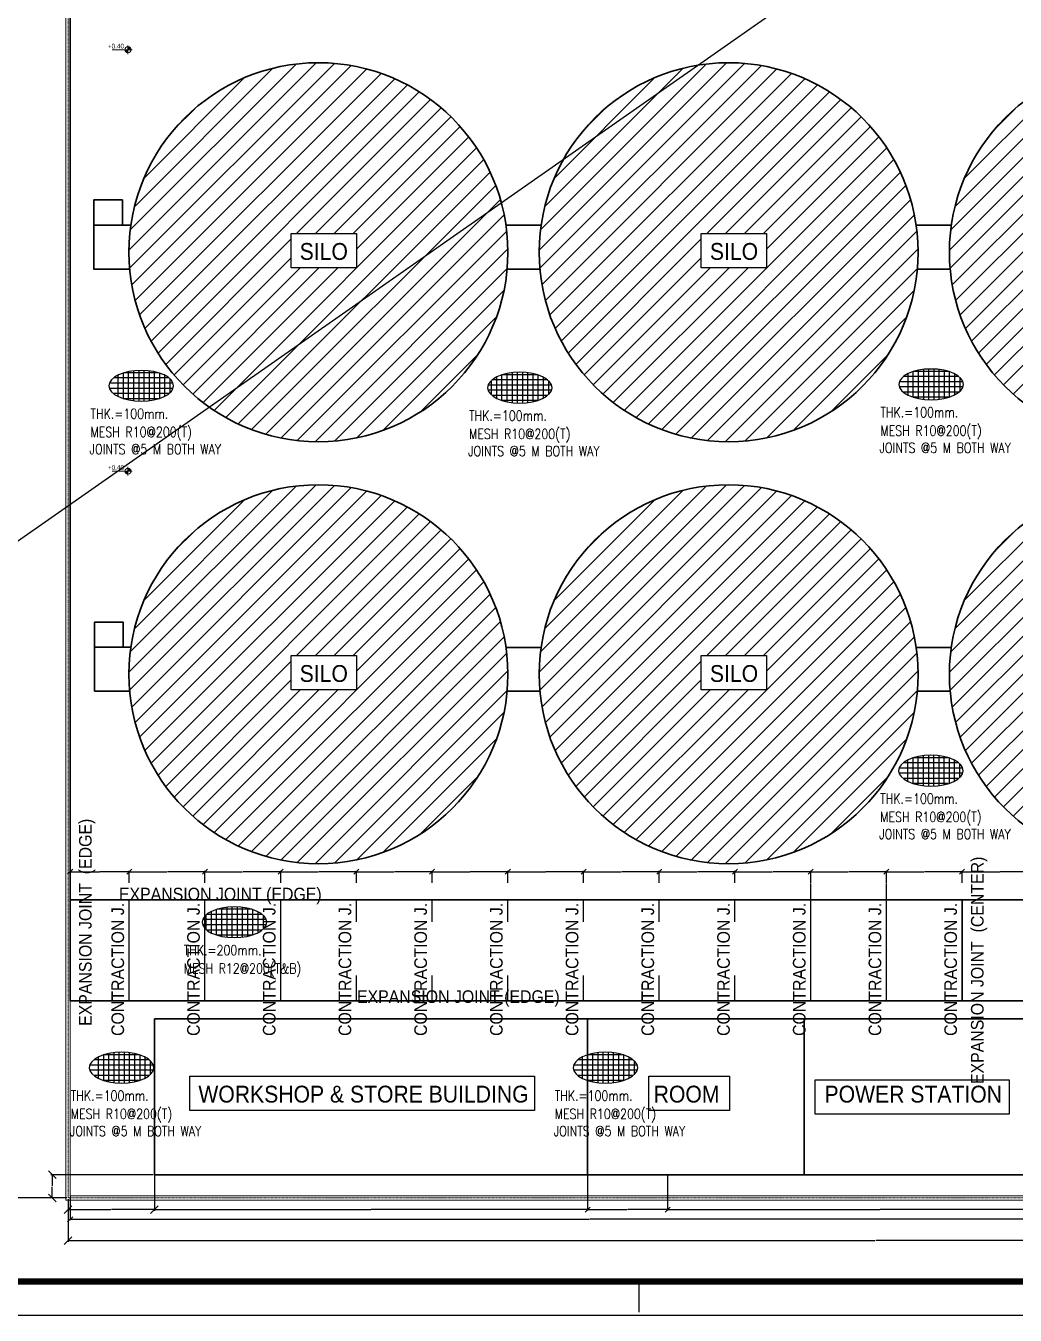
# Model space of a CAD drawing. Header units: millimetres. Extents: x -388065 to 2372687422, y -192755 to 667797.
# Drawn here: x -319736 to -260932, y 443219 to 519839 of the extents above; entities that cross this region are included whole.
import ezdxf
from ezdxf.enums import TextEntityAlignment as Align
from ezdxf.xclip import XClip

# ---------------------------------------------------------------- set-up
doc = ezdxf.new("R2010")
doc.units = ezdxf.units.MM
doc.header["$XCLIPFRAME"] = 2
doc.linetypes.add('CENTER2', pattern=[28.575, 19.05, -3.175, 3.175, -3.175])
for name, color, linetype, lineweight in [('0_Pen_No__1', 7, 'Continuous', 13), ('Drawing & Figure_Pen_No__1', 7, 'Continuous', 13), ('KOT-20', 2, 'Continuous', 20), ('KOT-30', 3, 'Continuous', 0), ('STR-CONC', 3, 'Continuous', 30)]:
    doc.layers.add(name, color=color, linetype=linetype, lineweight=lineweight)
for name, color, linetype in [('150', 7, 'Continuous'), ('45-TEXTS', 3, 'Continuous'), ('A0-G-TITLE-PLOTSTAMP', 1, 'Continuous'), ('HSYM-25', 7, 'Continuous'), ('S-DIM', 5, 'Continuous'), ('S-FRAME', 2, 'Continuous'), ('S-HATCH', 30, 'Continuous'), ('S-STL-B', 6, 'Continuous'), ('S-STL-LINK', 4, 'Continuous'), ('S-TEXT-1', 3, 'Continuous'), ('STR-COL', 7, 'Continuous')]:
    doc.layers.add(name, color=color, linetype=linetype)
doc.styles.add('ARİEL TUR', font='arial.ttf', dxfattribs={"width": 0.85})
doc.styles.add('Calibri', font='calibri.ttf', dxfattribs={"height": 0.7})
doc.styles.add('GENERATED_STYLE_2', font='arial.ttf')
doc.styles.add('Romans', font='romans.shx')
doc.styles.add('TITLE', font='arial.ttf')
doc.styles.add('WTURKCE', font='WTURKCE.SHX', dxfattribs={"width": 0.9})
doc.dimstyles.new('Detay Olcu', dxfattribs={"dimtxt": 75, "dimasz": 40, "dimexe": 50, "dimexo": 45, "dimgap": 15, "dimtad": 0, "dimdec": 0, "dimzin": 0, "dimdsep": 46, "dimtxsty": 'Calibri', "dimblk": 'OBLIQUE', "dimcen": 25, "dimclrd": 256, "dimclrt": 7, "dimadec": 1, "dimazin": 0, "dimtfac": 1, "dimtdec": 0, "dimtmove": 0, "dimatfit": 3, "dimldrblk": 'OBLIQUE', "dimfxl": 1, "dimtolj": 1, "dimtzin": 0, "dimlwd": -1, "dimarcsym": 0})

# ---------------------------------------------------------------- blocks, each defined once
blk = doc.blocks.new('Drawing_1_2')
blk.add_lwpolyline([(4, 4), (416, 4), (416, 293), (4, 293)], close=True)
at = {"const_width": 0.5}
blk.add_lwpolyline([(6.439, 6.616), (343.638, 6.616), (343.638, 290.384), (6.439, 290.384)], close=True, dxfattribs=at)
at = {"layer": 'A0-G-TITLE-PLOTSTAMP', "linetype": 'Continuous'}
blk.add_line((136.681, 6.616), (136.681, 4.234), dxfattribs=at)
at = {"layer": 'Drawing & Figure_Pen_No__1', "linetype": 'Continuous'}
blk.add_line((6.439, 6.616), (343.638, 6.616), dxfattribs=at)
at = {"layer": '0_Pen_No__1', "linetype": 'Continuous', "style": 'GENERATED_STYLE_2'}
for tag, p in [('DRAWING_TITLE_1', (345.863, 77.628)), ('DRAWING_TITLE_2', (345.913, 72.733)), ('IDN-01', (379.144, 40.493))]:
    blk.add_attdef(tag, p, '', height=2.5, dxfattribs=at)
blk = doc.blocks.new('_OBLIQUE')
at = {"color": 0, "linetype": 'ByBlock'}
blk.add_line((-0.5, -0.5), (0.5, 0.5), dxfattribs=at)
blk = doc.blocks.new('*D2303')
at = {"layer": '150', "color": 0, "lineweight": -2, "transparency": 16777216}
for p, q in [((-317290, 657189), (-326478, 657189)), ((-317290, 450189), (-326478, 450189))]:
    blk.add_line(p, q, dxfattribs=at)
at = {"layer": '150', "transparency": 16777216}
for p, q in [((-326403, 657189), (-326403, 553713)), ((-326403, 450189), (-326403, 553665))]:
    blk.add_line(p, q, dxfattribs=at)
at = {"layer": 'Defpoints', "color": 0, "transparency": 16777216}
for p in [(-317222, 657189), (-326403, 450189), (-317222, 450189)]:
    blk.add_point(p, dxfattribs=at)
at = {"layer": '150', "transparency": 16777216, "xscale": 450, "yscale": 450, "zscale": 450}
for p, rotation in [((-326403, 657189), 90), ((-326403, 450189), 270)]:
    blk.add_blockref('_OBLIQUE', p, dxfattribs=dict(at, rotation=rotation))
at = {"layer": '150', "color": 7, "transparency": 16777216, "insert": (-326403, 553689), "char_height": 0.7, "attachment_point": 5, "rotation": 90, "style": 'Calibri'}
blk.add_mtext('\\A1;207000', dxfattribs=at)
blk = doc.blocks.new('*D2304')
at = {"layer": '150', "color": 0, "lineweight": -2, "transparency": 16777216}
for p, q in [((-317222, 450121), (-317222, 447578)), ((-221222, 450121), (-221222, 447578))]:
    blk.add_line(p, q, dxfattribs=at)
at = {"layer": '150', "transparency": 16777216}
for p, q in [((-317222, 447653), (-269246, 447653)), ((-221222, 447653), (-269198, 447653))]:
    blk.add_line(p, q, dxfattribs=at)
at = {"layer": 'Defpoints', "color": 0, "transparency": 16777216}
for p in [(-317222, 450189), (-221222, 450189), (-317222, 447653)]:
    blk.add_point(p, dxfattribs=at)
at = {"layer": '150', "transparency": 16777216, "xscale": 450, "yscale": 450, "zscale": 450, "rotation": 180}
blk.add_blockref('_OBLIQUE', (-317222, 447653), dxfattribs=at)
at = {"layer": '150', "transparency": 16777216, "xscale": 450, "yscale": 450, "zscale": 450}
blk.add_blockref('_OBLIQUE', (-221222, 447653), dxfattribs=at)
at = {"layer": '150', "color": 7, "transparency": 16777216, "insert": (-269222, 447653), "char_height": 0.7, "attachment_point": 5, "style": 'Calibri'}
blk.add_mtext('\\A1;96000', dxfattribs=at)
blk = doc.blocks.new('ZWH MESH')
at = {"layer": 'S-FRAME', "extrusion": (0, 0, -1)}
blk.add_ellipse((-122.079, -14.631), major_axis=(-1.921, 0), ratio=0.475117, dxfattribs=at)
at = {"layer": 'S-STL-LINK'}
for p, q in [((-122.542, -13.746), (-122.542, -15.517)), ((-122.234, -13.722), (-122.234, -15.541)), ((-121.925, -13.722), (-121.925, -15.541)), ((-121.616, -13.746), (-121.616, -15.517)), ((-120.186, -14.477), (-123.972, -14.477)), ((-123.777, -14.205), (-123.777, -15.058)), ((-120.423, -14.169), (-123.735, -14.169)), ((-123.468, -14.001), (-123.468, -15.262)), ((-123.16, -13.877), (-123.16, -15.386)), ((-121.05, -13.861), (-123.108, -13.861)), ((-122.851, -13.796), (-122.851, -15.467)), ((-121.308, -13.796), (-121.308, -15.467)), ((-120.999, -13.877), (-120.999, -15.386)), ((-120.69, -14.001), (-120.69, -15.262)), ((-120.382, -14.205), (-120.382, -15.058)), ((-120.186, -14.785), (-123.972, -14.785)), ((-120.423, -15.094), (-123.735, -15.094)), ((-121.05, -15.402), (-123.108, -15.402))]:
    blk.add_line(p, q, dxfattribs=at)
at = {"layer": 'S-TEXT-1', "ltscale": 600, "style": 'Romans', "width": 0.8}
for s, p in [('THK.=200mm.', (-125.098, -16.293)), ('MESH R12@200(T&B)', (-125.098, -17.381))]:
    blk.add_text(s, height=0.6, dxfattribs=at).set_placement(p, align=Align.MIDDLE_LEFT)
blk = doc.blocks.new('SLAB 100')
at = {"layer": 'S-FRAME', "extrusion": (0, 0, -1)}
blk.add_ellipse((-1230834, 438756), major_axis=(-1921, 0), ratio=0.475117, dxfattribs=at)
at = {"layer": 'S-STL-LINK'}
for p, q in [((-1229178, 439219), (-1232490, 439219)), ((-1232223, 439387), (-1232223, 438126)), ((-1231914, 439511), (-1231914, 438002)), ((-1229805, 439527), (-1231863, 439527)), ((-1231606, 439592), (-1231606, 437921)), ((-1231297, 439642), (-1231297, 437871)), ((-1230988, 439666), (-1230988, 437847)), ((-1230680, 439666), (-1230680, 437847)), ((-1230371, 439642), (-1230371, 437871)), ((-1230063, 439592), (-1230063, 437921)), ((-1229754, 439511), (-1229754, 438002)), ((-1229445, 439387), (-1229445, 438126)), ((-1229137, 439183), (-1229137, 438330)), ((-1228941, 438911), (-1232727, 438911)), ((-1228941, 438602), (-1232727, 438602)), ((-1229178, 438294), (-1232490, 438294)), ((-1229805, 437986), (-1231863, 437986))]:
    blk.add_line(p, q, dxfattribs=at)
at = {"layer": 'S-TEXT-1', "ltscale": 600, "style": 'Romans', "width": 0.8}
for s, p in [('THK.=100mm.', (-1233853, 437095)), ('MESH R10@200(T)', (-1233853, 436007)), ('JOINTS @5 M BOTH WAY', (-1233910, 434988))]:
    blk.add_text(s, height=600, dxfattribs=at).set_placement(p, align=Align.MIDDLE_LEFT)
blk = doc.blocks.new('*D2408')
at = {"layer": '150', "color": 0, "lineweight": -2, "transparency": 16777216}
for p, q in [((-317097, 468920), (-317097, 469624)), ((-313587, 468920), (-313587, 469624))]:
    blk.add_line(p, q, dxfattribs=at)
at = {"layer": '150', "transparency": 16777216}
for p, q in [((-317097, 469574), (-315358, 469574)), ((-313587, 469574), (-315326, 469574))]:
    blk.add_line(p, q, dxfattribs=at)
at = {"layer": 'Defpoints', "color": 0, "transparency": 16777216}
for p in [(-313587, 469574), (-317097, 468875), (-313587, 468875)]:
    blk.add_point(p, dxfattribs=at)
at = {"layer": '150', "transparency": 16777216, "xscale": 300, "yscale": 300, "zscale": 300, "rotation": 180}
blk.add_blockref('_OBLIQUE', (-317097, 469574), dxfattribs=at)
at = {"layer": '150', "transparency": 16777216, "xscale": 300, "yscale": 300, "zscale": 300}
blk.add_blockref('_OBLIQUE', (-313587, 469574), dxfattribs=at)
at = {"layer": '150', "color": 7, "transparency": 16777216, "insert": (-315342, 469574), "char_height": 0.7, "attachment_point": 5, "style": 'Calibri'}
blk.add_mtext('\\A1;3510', dxfattribs=at)
blk = doc.blocks.new('*D2409')
at = {"layer": '150', "color": 0, "lineweight": -2, "transparency": 16777216}
for p, q in [((-313587, 468920), (-313587, 469624)), ((-309087, 468920), (-309087, 469624))]:
    blk.add_line(p, q, dxfattribs=at)
at = {"layer": '150', "transparency": 16777216}
for p, q in [((-313587, 469574), (-311353, 469574)), ((-309087, 469574), (-311321, 469574))]:
    blk.add_line(p, q, dxfattribs=at)
at = {"layer": 'Defpoints', "color": 0, "transparency": 16777216}
for p in [(-309087, 469574), (-313587, 468875), (-309087, 468875)]:
    blk.add_point(p, dxfattribs=at)
at = {"layer": '150', "transparency": 16777216, "xscale": 300, "yscale": 300, "zscale": 300, "rotation": 180}
blk.add_blockref('_OBLIQUE', (-313587, 469574), dxfattribs=at)
at = {"layer": '150', "transparency": 16777216, "xscale": 300, "yscale": 300, "zscale": 300}
blk.add_blockref('_OBLIQUE', (-309087, 469574), dxfattribs=at)
at = {"layer": '150', "color": 7, "transparency": 16777216, "insert": (-311337, 469574), "char_height": 0.7, "attachment_point": 5, "style": 'Calibri'}
blk.add_mtext('\\A1;4500', dxfattribs=at)
blk = doc.blocks.new('*D2410')
at = {"layer": '150', "color": 0, "lineweight": -2, "transparency": 16777216}
for p, q in [((-309087, 468920), (-309087, 469624)), ((-304587, 468920), (-304587, 469624))]:
    blk.add_line(p, q, dxfattribs=at)
at = {"layer": '150', "transparency": 16777216}
for p, q in [((-309087, 469574), (-306853, 469574)), ((-304587, 469574), (-306821, 469574))]:
    blk.add_line(p, q, dxfattribs=at)
at = {"layer": 'Defpoints', "color": 0, "transparency": 16777216}
for p in [(-304587, 469574), (-309087, 468875), (-304587, 468875)]:
    blk.add_point(p, dxfattribs=at)
at = {"layer": '150', "transparency": 16777216, "xscale": 300, "yscale": 300, "zscale": 300, "rotation": 180}
blk.add_blockref('_OBLIQUE', (-309087, 469574), dxfattribs=at)
at = {"layer": '150', "transparency": 16777216, "xscale": 300, "yscale": 300, "zscale": 300}
blk.add_blockref('_OBLIQUE', (-304587, 469574), dxfattribs=at)
at = {"layer": '150', "color": 7, "transparency": 16777216, "insert": (-306837, 469574), "char_height": 0.7, "attachment_point": 5, "style": 'Calibri'}
blk.add_mtext('\\A1;4500', dxfattribs=at)
blk = doc.blocks.new('*D2411')
at = {"layer": '150', "color": 0, "lineweight": -2, "transparency": 16777216}
for p, q in [((-304587, 468920), (-304587, 469624)), ((-300087, 468920), (-300087, 469624))]:
    blk.add_line(p, q, dxfattribs=at)
at = {"layer": '150', "transparency": 16777216}
for p, q in [((-304587, 469574), (-302353, 469574)), ((-300087, 469574), (-302321, 469574))]:
    blk.add_line(p, q, dxfattribs=at)
at = {"layer": 'Defpoints', "color": 0, "transparency": 16777216}
for p in [(-300087, 469574), (-304587, 468875), (-300087, 468875)]:
    blk.add_point(p, dxfattribs=at)
at = {"layer": '150', "transparency": 16777216, "xscale": 300, "yscale": 300, "zscale": 300, "rotation": 180}
blk.add_blockref('_OBLIQUE', (-304587, 469574), dxfattribs=at)
at = {"layer": '150', "transparency": 16777216, "xscale": 300, "yscale": 300, "zscale": 300}
blk.add_blockref('_OBLIQUE', (-300087, 469574), dxfattribs=at)
at = {"layer": '150', "color": 7, "transparency": 16777216, "insert": (-302337, 469574), "char_height": 0.7, "attachment_point": 5, "style": 'Calibri'}
blk.add_mtext('\\A1;4500', dxfattribs=at)
blk = doc.blocks.new('*D2412')
at = {"layer": '150', "color": 0, "lineweight": -2, "transparency": 16777216}
for p, q in [((-300087, 468920), (-300087, 469624)), ((-295587, 468920), (-295587, 469624))]:
    blk.add_line(p, q, dxfattribs=at)
at = {"layer": '150', "transparency": 16777216}
for p, q in [((-300087, 469574), (-297853, 469574)), ((-295587, 469574), (-297821, 469574))]:
    blk.add_line(p, q, dxfattribs=at)
at = {"layer": 'Defpoints', "color": 0, "transparency": 16777216}
for p in [(-295587, 469574), (-300087, 468875), (-295587, 468875)]:
    blk.add_point(p, dxfattribs=at)
at = {"layer": '150', "transparency": 16777216, "xscale": 300, "yscale": 300, "zscale": 300, "rotation": 180}
blk.add_blockref('_OBLIQUE', (-300087, 469574), dxfattribs=at)
at = {"layer": '150', "transparency": 16777216, "xscale": 300, "yscale": 300, "zscale": 300}
blk.add_blockref('_OBLIQUE', (-295587, 469574), dxfattribs=at)
at = {"layer": '150', "color": 7, "transparency": 16777216, "insert": (-297837, 469574), "char_height": 0.7, "attachment_point": 5, "style": 'Calibri'}
blk.add_mtext('\\A1;4500', dxfattribs=at)
blk = doc.blocks.new('*D2413')
at = {"layer": '150', "color": 0, "lineweight": -2, "transparency": 16777216}
for p, q in [((-295587, 468920), (-295587, 469624)), ((-291087, 468920), (-291087, 469624))]:
    blk.add_line(p, q, dxfattribs=at)
at = {"layer": '150', "transparency": 16777216}
for p, q in [((-295587, 469574), (-293353, 469574)), ((-291087, 469574), (-293321, 469574))]:
    blk.add_line(p, q, dxfattribs=at)
at = {"layer": 'Defpoints', "color": 0, "transparency": 16777216}
for p in [(-291087, 469574), (-295587, 468875), (-291087, 468875)]:
    blk.add_point(p, dxfattribs=at)
at = {"layer": '150', "transparency": 16777216, "xscale": 300, "yscale": 300, "zscale": 300, "rotation": 180}
blk.add_blockref('_OBLIQUE', (-295587, 469574), dxfattribs=at)
at = {"layer": '150', "transparency": 16777216, "xscale": 300, "yscale": 300, "zscale": 300}
blk.add_blockref('_OBLIQUE', (-291087, 469574), dxfattribs=at)
at = {"layer": '150', "color": 7, "transparency": 16777216, "insert": (-293337, 469574), "char_height": 0.7, "attachment_point": 5, "style": 'Calibri'}
blk.add_mtext('\\A1;4500', dxfattribs=at)
blk = doc.blocks.new('*D2321')
at = {"layer": '150', "color": 0, "lineweight": -2, "transparency": 16777216}
for p, q in [((-291087, 468920), (-291087, 469624)), ((-286587, 468920), (-286587, 469624))]:
    blk.add_line(p, q, dxfattribs=at)
at = {"layer": '150', "transparency": 16777216}
for p, q in [((-291087, 469574), (-288853, 469574)), ((-286587, 469574), (-288821, 469574))]:
    blk.add_line(p, q, dxfattribs=at)
at = {"layer": 'Defpoints', "color": 0, "transparency": 16777216}
for p in [(-286587, 469574), (-291087, 468875), (-286587, 468875)]:
    blk.add_point(p, dxfattribs=at)
at = {"layer": '150', "transparency": 16777216, "xscale": 300, "yscale": 300, "zscale": 300, "rotation": 180}
blk.add_blockref('_OBLIQUE', (-291087, 469574), dxfattribs=at)
at = {"layer": '150', "transparency": 16777216, "xscale": 300, "yscale": 300, "zscale": 300}
blk.add_blockref('_OBLIQUE', (-286587, 469574), dxfattribs=at)
at = {"layer": '150', "color": 7, "transparency": 16777216, "insert": (-288837, 469574), "char_height": 0.7, "attachment_point": 5, "style": 'Calibri'}
blk.add_mtext('\\A1;4500', dxfattribs=at)
blk = doc.blocks.new('*D2322')
at = {"layer": '150', "color": 0, "lineweight": -2, "transparency": 16777216}
for p, q in [((-286587, 468920), (-286587, 469624)), ((-282087, 468920), (-282087, 469624))]:
    blk.add_line(p, q, dxfattribs=at)
at = {"layer": '150', "transparency": 16777216}
for p, q in [((-286587, 469574), (-284353, 469574)), ((-282087, 469574), (-284321, 469574))]:
    blk.add_line(p, q, dxfattribs=at)
at = {"layer": 'Defpoints', "color": 0, "transparency": 16777216}
for p in [(-282087, 469574), (-286587, 468875), (-282087, 468875)]:
    blk.add_point(p, dxfattribs=at)
at = {"layer": '150', "transparency": 16777216, "xscale": 300, "yscale": 300, "zscale": 300, "rotation": 180}
blk.add_blockref('_OBLIQUE', (-286587, 469574), dxfattribs=at)
at = {"layer": '150', "transparency": 16777216, "xscale": 300, "yscale": 300, "zscale": 300}
blk.add_blockref('_OBLIQUE', (-282087, 469574), dxfattribs=at)
at = {"layer": '150', "color": 7, "transparency": 16777216, "insert": (-284337, 469574), "char_height": 0.7, "attachment_point": 5, "style": 'Calibri'}
blk.add_mtext('\\A1;4500', dxfattribs=at)
blk = doc.blocks.new('*D2323')
at = {"layer": '150', "color": 0, "lineweight": -2, "transparency": 16777216}
for p, q in [((-282087, 468920), (-282087, 469624)), ((-277587, 468920), (-277587, 469624))]:
    blk.add_line(p, q, dxfattribs=at)
at = {"layer": '150', "transparency": 16777216}
for p, q in [((-282087, 469574), (-279853, 469574)), ((-277587, 469574), (-279821, 469574))]:
    blk.add_line(p, q, dxfattribs=at)
at = {"layer": 'Defpoints', "color": 0, "transparency": 16777216}
for p in [(-277587, 469574), (-282087, 468875), (-277587, 468875)]:
    blk.add_point(p, dxfattribs=at)
at = {"layer": '150', "transparency": 16777216, "xscale": 300, "yscale": 300, "zscale": 300, "rotation": 180}
blk.add_blockref('_OBLIQUE', (-282087, 469574), dxfattribs=at)
at = {"layer": '150', "transparency": 16777216, "xscale": 300, "yscale": 300, "zscale": 300}
blk.add_blockref('_OBLIQUE', (-277587, 469574), dxfattribs=at)
at = {"layer": '150', "color": 7, "transparency": 16777216, "insert": (-279837, 469574), "char_height": 0.7, "attachment_point": 5, "style": 'Calibri'}
blk.add_mtext('\\A1;4500', dxfattribs=at)
blk = doc.blocks.new('*D2324')
at = {"layer": '150', "color": 0, "lineweight": -2, "transparency": 16777216}
for p, q in [((-277587, 468920), (-277587, 469624)), ((-273087, 468920), (-273087, 469624))]:
    blk.add_line(p, q, dxfattribs=at)
at = {"layer": '150', "transparency": 16777216}
for p, q in [((-277587, 469574), (-275353, 469574)), ((-273087, 469574), (-275321, 469574))]:
    blk.add_line(p, q, dxfattribs=at)
at = {"layer": 'Defpoints', "color": 0, "transparency": 16777216}
for p in [(-273087, 469574), (-277587, 468875), (-273087, 468875)]:
    blk.add_point(p, dxfattribs=at)
at = {"layer": '150', "transparency": 16777216, "xscale": 300, "yscale": 300, "zscale": 300, "rotation": 180}
blk.add_blockref('_OBLIQUE', (-277587, 469574), dxfattribs=at)
at = {"layer": '150', "transparency": 16777216, "xscale": 300, "yscale": 300, "zscale": 300}
blk.add_blockref('_OBLIQUE', (-273087, 469574), dxfattribs=at)
at = {"layer": '150', "color": 7, "transparency": 16777216, "insert": (-275337, 469574), "char_height": 0.7, "attachment_point": 5, "style": 'Calibri'}
blk.add_mtext('\\A1;4500', dxfattribs=at)
blk = doc.blocks.new('*D2325')
at = {"layer": '150', "color": 0, "lineweight": -2, "transparency": 16777216}
for p, q in [((-273087, 468920), (-273087, 469624)), ((-268587, 468920), (-268587, 469624))]:
    blk.add_line(p, q, dxfattribs=at)
at = {"layer": '150', "transparency": 16777216}
for p, q in [((-273087, 469574), (-270853, 469574)), ((-268587, 469574), (-270821, 469574))]:
    blk.add_line(p, q, dxfattribs=at)
at = {"layer": 'Defpoints', "color": 0, "transparency": 16777216}
for p in [(-268587, 469574), (-273087, 468875), (-268587, 468875)]:
    blk.add_point(p, dxfattribs=at)
at = {"layer": '150', "transparency": 16777216, "xscale": 300, "yscale": 300, "zscale": 300, "rotation": 180}
blk.add_blockref('_OBLIQUE', (-273087, 469574), dxfattribs=at)
at = {"layer": '150', "transparency": 16777216, "xscale": 300, "yscale": 300, "zscale": 300}
blk.add_blockref('_OBLIQUE', (-268587, 469574), dxfattribs=at)
at = {"layer": '150', "color": 7, "transparency": 16777216, "insert": (-270837, 469574), "char_height": 0.7, "attachment_point": 5, "style": 'Calibri'}
blk.add_mtext('\\A1;4500', dxfattribs=at)
blk = doc.blocks.new('*D2326')
at = {"layer": '150', "color": 0, "lineweight": -2, "transparency": 16777216}
for p, q in [((-268587, 468920), (-268587, 469624)), ((-264087, 468920), (-264087, 469624))]:
    blk.add_line(p, q, dxfattribs=at)
at = {"layer": '150', "transparency": 16777216}
for p, q in [((-268587, 469574), (-266353, 469574)), ((-264087, 469574), (-266321, 469574))]:
    blk.add_line(p, q, dxfattribs=at)
at = {"layer": 'Defpoints', "color": 0, "transparency": 16777216}
for p in [(-264087, 469574), (-268587, 468875), (-264087, 468875)]:
    blk.add_point(p, dxfattribs=at)
at = {"layer": '150', "transparency": 16777216, "xscale": 300, "yscale": 300, "zscale": 300, "rotation": 180}
blk.add_blockref('_OBLIQUE', (-268587, 469574), dxfattribs=at)
at = {"layer": '150', "transparency": 16777216, "xscale": 300, "yscale": 300, "zscale": 300}
blk.add_blockref('_OBLIQUE', (-264087, 469574), dxfattribs=at)
at = {"layer": '150', "color": 7, "transparency": 16777216, "insert": (-266337, 469574), "char_height": 0.7, "attachment_point": 5, "style": 'Calibri'}
blk.add_mtext('\\A1;4500', dxfattribs=at)
blk = doc.blocks.new('*D2327')
at = {"layer": '150', "color": 0, "lineweight": -2, "transparency": 16777216}
for p, q in [((-264087, 468920), (-264087, 469624)), ((-259587, 468920), (-259587, 469624))]:
    blk.add_line(p, q, dxfattribs=at)
at = {"layer": '150', "transparency": 16777216}
for p, q in [((-264087, 469574), (-261853, 469574)), ((-259587, 469574), (-261821, 469574))]:
    blk.add_line(p, q, dxfattribs=at)
at = {"layer": 'Defpoints', "color": 0, "transparency": 16777216}
for p in [(-259587, 469574), (-264087, 468875), (-259587, 468875)]:
    blk.add_point(p, dxfattribs=at)
at = {"layer": '150', "transparency": 16777216, "xscale": 300, "yscale": 300, "zscale": 300, "rotation": 180}
blk.add_blockref('_OBLIQUE', (-264087, 469574), dxfattribs=at)
at = {"layer": '150', "transparency": 16777216, "xscale": 300, "yscale": 300, "zscale": 300}
blk.add_blockref('_OBLIQUE', (-259587, 469574), dxfattribs=at)
at = {"layer": '150', "color": 7, "transparency": 16777216, "insert": (-261837, 469574), "char_height": 0.7, "attachment_point": 5, "style": 'Calibri'}
blk.add_mtext('\\A1;4500', dxfattribs=at)
blk = doc.blocks.new('SSSLL')
at = {"layer": 'STR-COL', "color": 253, "linetype": 'CENTER2', "lineweight": 0, "ltscale": 0.02}
blk.add_lwpolyline([(31295, -31112), (-64705, -31112), (-64705, 175888), (31295, 175888)], close=True, dxfattribs=at)
at = {"layer": 'STR-CONC', "color": 0, "lineweight": 15}
for points in [[(31420, -31237), (-64830, -31237), (-64830, 176013), (31420, 176013)], [(31170, -30987), (-64580, -30987), (-64580, 175763), (31170, 175763)]]:
    blk.add_lwpolyline(points, close=True, dxfattribs=at)
at = {"layer": 'STR-CONC'}
for centre in [(-49827, 25083), (-25447, 25083), (-1067, 25083), (-49827, 3), (-25447, 3), (-1067, 3)]:
    blk.add_circle(centre, 11260, dxfattribs=at)
blk = doc.blocks.new('*D2348')
at = {"layer": '150', "color": 0, "lineweight": -2, "transparency": 16777216}
for p, q in [((-317097, 450269), (-317097, 448869)), ((-255341, 450269), (-255341, 448869))]:
    blk.add_line(p, q, dxfattribs=at)
at = {"layer": '150', "transparency": 16777216}
for p, q in [((-317097, 448919), (-286236, 448919)), ((-255341, 448919), (-286203, 448919))]:
    blk.add_line(p, q, dxfattribs=at)
at = {"layer": 'Defpoints', "color": 0, "transparency": 16777216}
for p in [(-317097, 450314), (-255341, 450314), (-255341, 448919)]:
    blk.add_point(p, dxfattribs=at)
at = {"layer": '150', "transparency": 16777216, "xscale": 300, "yscale": 300, "zscale": 300, "rotation": 180}
blk.add_blockref('_OBLIQUE', (-317097, 448919), dxfattribs=at)
at = {"layer": '150', "transparency": 16777216, "xscale": 300, "yscale": 300, "zscale": 300}
blk.add_blockref('_OBLIQUE', (-255341, 448919), dxfattribs=at)
at = {"layer": '150', "color": 7, "transparency": 16777216, "insert": (-286219, 448919), "char_height": 0.7, "attachment_point": 5, "style": 'Calibri'}
blk.add_mtext('\\A1;61756', dxfattribs=at)
blk = doc.blocks.new('*D2349')
at = {"layer": '150', "color": 0, "lineweight": -2, "transparency": 16777216}
for p, q in [((-312094, 451496), (-312094, 449418)), ((-317222, 450121), (-317222, 449418))]:
    blk.add_line(p, q, dxfattribs=at)
at = {"layer": '150', "transparency": 16777216}
for p, q in [((-317222, 449493), (-314681, 449493)), ((-312094, 449493), (-314634, 449493))]:
    blk.add_line(p, q, dxfattribs=at)
at = {"layer": 'Defpoints', "color": 0, "transparency": 16777216}
for p in [(-312094, 451564), (-317222, 450189), (-312094, 449493)]:
    blk.add_point(p, dxfattribs=at)
at = {"layer": '150', "transparency": 16777216, "xscale": 450, "yscale": 450, "zscale": 450, "rotation": 180}
blk.add_blockref('_OBLIQUE', (-317222, 449493), dxfattribs=at)
at = {"layer": '150', "transparency": 16777216, "xscale": 450, "yscale": 450, "zscale": 450}
blk.add_blockref('_OBLIQUE', (-312094, 449493), dxfattribs=at)
at = {"layer": '150', "color": 7, "transparency": 16777216, "insert": (-314658, 449493), "char_height": 0.7, "attachment_point": 5, "style": 'Calibri'}
blk.add_mtext('\\A1;5129', dxfattribs=at)
blk = doc.blocks.new('*D2350')
at = {"layer": '150', "color": 0, "lineweight": -2, "transparency": 16777216}
for p, q in [((-312161, 451564), (-318239, 451564)), ((-317290, 450189), (-318239, 450189))]:
    blk.add_line(p, q, dxfattribs=at)
at = {"layer": '150', "transparency": 16777216}
for p, q in [((-318164, 451564), (-318164, 450900)), ((-318164, 450189), (-318164, 450853))]:
    blk.add_line(p, q, dxfattribs=at)
at = {"layer": 'Defpoints', "color": 0, "transparency": 16777216}
for p in [(-312094, 451564), (-318164, 450189), (-317222, 450189)]:
    blk.add_point(p, dxfattribs=at)
at = {"layer": '150', "transparency": 16777216, "xscale": 450, "yscale": 450, "zscale": 450}
for p, rotation in [((-318164, 451564), 90), ((-318164, 450189), 270)]:
    blk.add_blockref('_OBLIQUE', p, dxfattribs=dict(at, rotation=rotation))
at = {"layer": '150', "color": 7, "transparency": 16777216, "insert": (-318164, 450876), "char_height": 0.7, "attachment_point": 5, "rotation": 90, "style": 'Calibri'}
blk.add_mtext('\\A1;1375', dxfattribs=at)
blk = doc.blocks.new('*D2351')
at = {"layer": '150', "color": 0, "lineweight": -2, "transparency": 16777216}
for p, q in [((-312094, 451519), (-312094, 449443)), ((-286344, 451519), (-286344, 449443))]:
    blk.add_line(p, q, dxfattribs=at)
at = {"layer": '150', "transparency": 16777216}
for p, q in [((-312094, 449493), (-299235, 449493)), ((-286344, 449493), (-299202, 449493))]:
    blk.add_line(p, q, dxfattribs=at)
at = {"layer": 'Defpoints', "color": 0, "transparency": 16777216}
for p in [(-312094, 451564), (-286344, 451564), (-286344, 449493)]:
    blk.add_point(p, dxfattribs=at)
at = {"layer": '150', "transparency": 16777216, "xscale": 300, "yscale": 300, "zscale": 300, "rotation": 180}
blk.add_blockref('_OBLIQUE', (-312094, 449493), dxfattribs=at)
at = {"layer": '150', "transparency": 16777216, "xscale": 300, "yscale": 300, "zscale": 300}
blk.add_blockref('_OBLIQUE', (-286344, 449493), dxfattribs=at)
at = {"layer": '150', "color": 7, "transparency": 16777216, "insert": (-299219, 449493), "char_height": 0.7, "attachment_point": 5, "style": 'Calibri'}
blk.add_mtext('\\A1;25750', dxfattribs=at)
blk = doc.blocks.new('*D2352')
at = {"layer": '150', "color": 0, "lineweight": -2, "transparency": 16777216}
for p, q in [((-286344, 451519), (-286344, 449443)), ((-281594, 451519), (-281594, 449443))]:
    blk.add_line(p, q, dxfattribs=at)
at = {"layer": '150', "transparency": 16777216}
for p, q in [((-286344, 449493), (-283985, 449493)), ((-281594, 449493), (-283952, 449493))]:
    blk.add_line(p, q, dxfattribs=at)
at = {"layer": 'Defpoints', "color": 0, "transparency": 16777216}
for p in [(-286344, 451564), (-281594, 451564), (-281594, 449493)]:
    blk.add_point(p, dxfattribs=at)
at = {"layer": '150', "transparency": 16777216, "xscale": 300, "yscale": 300, "zscale": 300, "rotation": 180}
blk.add_blockref('_OBLIQUE', (-286344, 449493), dxfattribs=at)
at = {"layer": '150', "transparency": 16777216, "xscale": 300, "yscale": 300, "zscale": 300}
blk.add_blockref('_OBLIQUE', (-281594, 449493), dxfattribs=at)
at = {"layer": '150', "color": 7, "transparency": 16777216, "insert": (-283969, 449493), "char_height": 0.7, "attachment_point": 5, "style": 'Calibri'}
blk.add_mtext('\\A1;4750', dxfattribs=at)
blk = doc.blocks.new('*D2353')
at = {"layer": '150', "color": 0, "lineweight": -2, "transparency": 16777216}
for p, q in [((-281594, 451519), (-281594, 449443)), ((-256346, 451519), (-256346, 449443))]:
    blk.add_line(p, q, dxfattribs=at)
at = {"layer": '150', "transparency": 16777216}
for p, q in [((-281594, 449493), (-268986, 449493)), ((-256346, 449493), (-268954, 449493))]:
    blk.add_line(p, q, dxfattribs=at)
at = {"layer": 'Defpoints', "color": 0, "transparency": 16777216}
for p in [(-281594, 451564), (-256346, 451564), (-256346, 449493)]:
    blk.add_point(p, dxfattribs=at)
at = {"layer": '150', "transparency": 16777216, "xscale": 300, "yscale": 300, "zscale": 300, "rotation": 180}
blk.add_blockref('_OBLIQUE', (-281594, 449493), dxfattribs=at)
at = {"layer": '150', "transparency": 16777216, "xscale": 300, "yscale": 300, "zscale": 300}
blk.add_blockref('_OBLIQUE', (-256346, 449493), dxfattribs=at)
at = {"layer": '150', "color": 7, "transparency": 16777216, "insert": (-268970, 449493), "char_height": 0.7, "attachment_point": 5, "style": 'Calibri'}
blk.add_mtext('\\A1;25247', dxfattribs=at)
blk = doc.blocks.new('KOTP4')
at = {"layer": 'KOT-20', "color": 7}
for p, q in [((-0.94, 0), (0.26, 0)), ((0, 0.26), (0, -0.26))]:
    blk.add_line(p, q, dxfattribs=at)
at = {"layer": 'KOT-20', "color": 1, "const_width": 0.18}
for points in [[(-0.09, 0, 0.414214), (0, -0.09, 1)], [(0.09, 0, 0.414214), (0, 0.09, 1)]]:
    blk.add_lwpolyline(points, format="xyb", dxfattribs=at)
at = {"layer": 'KOT-20', "color": 7}
blk.add_circle((0, 0), 0.18, dxfattribs=at)
at = {"layer": 'KOT-30', "style": 'WTURKCE', "width": 0.8}
blk.add_attdef('000.00', text='', height=0.25, dxfattribs=at).set_placement((742.854, 0.351), align=Align.CENTER)

msp = doc.modelspace()

# ---------------------------------------------------------------- hatches: boundary and pattern name
at = {"layer": 'S-HATCH'}
h = msp.add_hatch(dxfattribs=at)
h.set_pattern_fill('ANSI31', color=256, scale=250)
h.set_pattern_definition([(45, (890631.95, -21315.74), (-561.266, 561.266), [])])
edge = h.paths.add_edge_path()
edge.add_arc((-302344.391, 506384.003), 11260, 0, 360)
h.paths.add_polyline_path([(-303968.1694, 507494.8037), (-300086.9328, 507494.8037), (-300086.9328, 505458.9061), (-303968.1694, 505458.9061)], flags=16)
h.paths.add_polyline_path([(-303715.1323, 505655.4433), (-300332.5948, 505655.4433), (-300332.5948, 507207.6261), (-303715.1323, 507207.6261)], flags=0)
h = msp.add_hatch(dxfattribs=at)
h.set_pattern_fill('ANSI31', color=256, scale=250)
h.set_pattern_definition([(45, (915011.95, -21315.74), (-561.266, 561.266), [])])
edge = h.paths.add_edge_path()
edge.add_arc((-277964.391, 506384.003), 11260, 0, 360)
h.paths.add_polyline_path([(-279588.1694, 507494.8037), (-275706.9328, 507494.8037), (-275706.9328, 505458.9061), (-279588.1694, 505458.9061)], flags=16)
h.paths.add_polyline_path([(-279335.1323, 505655.4433), (-275952.5948, 505655.4433), (-275952.5948, 507207.6261), (-279335.1323, 507207.6261)], flags=0)
h = msp.add_hatch(dxfattribs=at)
h.set_pattern_fill('ANSI31', color=256, scale=250)
h.set_pattern_definition([(45, (939391.95, -21315.74), (-561.266, 561.266), [])])
edge = h.paths.add_edge_path()
edge.add_arc((-253584.391, 506384.003), 11259.9995, 0, 360)
h.paths.add_polyline_path([(-255208.1694, 507494.8037), (-251326.9328, 507494.8037), (-251326.9328, 505458.9061), (-255208.1694, 505458.9061)], flags=16)
h.paths.add_polyline_path([(-254955.1323, 505655.4433), (-251572.5948, 505655.4433), (-251572.5948, 507207.6261), (-254955.1323, 507207.6261)], flags=0)
h = msp.add_hatch(dxfattribs=at)
h.set_pattern_fill('ANSI31', color=256, scale=250)
h.set_pattern_definition([(45, (890631.95, -46395.74), (-561.266, 561.266), [])])
edge = h.paths.add_edge_path()
edge.add_arc((-302344.391, 481304.003), 11260, 0, 360)
h.paths.add_polyline_path([(-303968.1694, 482414.8037), (-300086.9328, 482414.8037), (-300086.9328, 480378.9061), (-303968.1694, 480378.9061)], flags=16)
h.paths.add_polyline_path([(-303715.1323, 480575.4433), (-300332.5948, 480575.4433), (-300332.5948, 482127.6261), (-303715.1323, 482127.6261)], flags=0)
h = msp.add_hatch(dxfattribs=at)
h.set_pattern_fill('ANSI31', color=256, scale=250)
h.set_pattern_definition([(45, (915011.95, -46395.74), (-561.266, 561.266), [])])
edge = h.paths.add_edge_path()
edge.add_arc((-277964.391, 481304.003), 11260, 0, 360)
h.paths.add_polyline_path([(-279588.1694, 482414.8037), (-275706.9328, 482414.8037), (-275706.9328, 480378.9061), (-279588.1694, 480378.9061)], flags=16)
h.paths.add_polyline_path([(-279335.1323, 480575.4433), (-275952.5948, 480575.4433), (-275952.5948, 482127.6261), (-279335.1323, 482127.6261)], flags=0)
h = msp.add_hatch(dxfattribs=at)
h.set_pattern_fill('ANSI31', color=256, scale=250)
h.set_pattern_definition([(45, (939391.95, -46395.74), (-561.266, 561.266), [])])
edge = h.paths.add_edge_path()
edge.add_arc((-253584.391, 481304.003), 11259.9995, 0, 360)
h.paths.add_polyline_path([(-255208.1694, 482414.8037), (-251326.9328, 482414.8037), (-251326.9328, 480378.9061), (-255208.1694, 480378.9061)], flags=16)
h.paths.add_polyline_path([(-254955.1323, 480575.4433), (-251572.5948, 480575.4433), (-251572.5948, 482127.6261), (-254955.1323, 482127.6261)], flags=0)

# ---------------------------------------------------------------- linework, layer by layer
at = {"elevation": 0}
for points in [[(-303968.1694, 507494.8037), (-300086.9328, 507494.8037), (-300086.9328, 505458.9061), (-303968.1694, 505458.9061)], [(-279588.1694, 507494.8037), (-275706.9328, 507494.8037), (-275706.9328, 505458.9061), (-279588.1694, 505458.9061)], [(-303968.1694, 482414.8037), (-300086.9328, 482414.8037), (-300086.9328, 480378.9061), (-303968.1694, 480378.9061)], [(-279588.1694, 482414.8037), (-275706.9328, 482414.8037), (-275706.9328, 480378.9061), (-279588.1694, 480378.9061)], [(-309989.735, 457421.1183), (-289493.1381, 457421.1183), (-289493.1381, 455385.2207), (-309989.735, 455385.2207)], [(-282697.5138, 457421.1183), (-277921.6402, 457421.1183), (-277921.6402, 455385.2207), (-282697.5138, 455385.2207)], [(-272829.9885, 457210.3528), (-261286.9434, 457210.3528), (-261286.9434, 455174.4552), (-272829.9885, 455174.4552)]]:
    msp.add_lwpolyline(points, close=True, dxfattribs=at)
at = {"layer": 'S-DIM', "color": 6, "lineweight": 35}
for p, q in [((-317097.1281, 462871.0921, 0), (-317097.1281, 468874.7204, 0)), ((-264087.1281, 461894.5819, 0), (-264087.1281, 467899.5319, 0))]:
    msp.add_line(p, q, dxfattribs=at)
at = {"layer": 'S-DIM', "color": 41, "true_color": 0xf4ee51}
for p, q in [((-273087.1281, 461894.5819, 0), (-273087.1281, 468874.7204, 0)), ((-268587.1281, 461894.5819, 0), (-268587.1281, 468874.7204, 0)), ((-313587.1281, 461894.5819, 0), (-313587.1281, 467899.5319, 0)), ((-309087.1281, 461894.5819, 0), (-309087.1281, 467899.5319, 0)), ((-304587.1281, 461894.5819, 0), (-304587.1281, 467899.5319, 0)), ((-300087.1281, 466597.0569, 0), (-300087.1281, 467899.5319, 0)), ((-295587.1281, 466597.0569, 0), (-295587.1281, 467899.5319, 0)), ((-291087.1281, 466597.0569, 0), (-291087.1281, 467899.5319, 0)), ((-286587.1281, 466597.0569, 0), (-286587.1281, 467899.5319, 0)), ((-282087.1281, 466597.0569, 0), (-282087.1281, 467899.5319, 0)), ((-277587.1281, 466597.0569, 0), (-277587.1281, 467899.5319, 0)), ((-300087.1281, 461894.5819, 0), (-300087.1281, 463398.8188, 0)), ((-295587.1281, 461894.5819, 0), (-295587.1281, 463398.8188, 0)), ((-291087.1281, 461894.5819, 0), (-291087.1281, 463398.8188, 0)), ((-286587.1281, 461894.5819, 0), (-286587.1281, 463398.8188, 0)), ((-282087.1281, 461894.5819, 0), (-282087.1281, 463398.8188, 0)), ((-277587.1281, 461894.5819, 0), (-277587.1281, 463398.8188, 0))]:
    msp.add_line(p, q, dxfattribs=at)
at = {"layer": 'S-STL-LINK'}
msp.add_line((-292072.4991, 498762.2475, 0), (-292072.4991, 497908.5062, 0), dxfattribs=at)
at = {"layer": 'STR-COL', "ltscale": 0.1}
msp.add_line((-69210.515, 664730.9937, 0), (-383129.057, 445224.7715, 0), dxfattribs=at)
at = {"layer": 'STR-CONC'}
for p, q in [((-291198.6475, 507984.0032, 0), (-289110.1346, 507984.0032, 0)), ((-266818.6475, 507984.0032, 0), (-264730.1341, 507984.0032, 0)), ((-291128.8839, 505384.0032, 0), (-289179.8982, 505384.0032, 0)), ((-266748.8839, 505384.0032, 0), (-264799.8976, 505384.0032, 0)), ((-291198.6475, 482904.0032, 0), (-289110.1346, 482904.0032, 0)), ((-266818.6475, 482904.0032, 0), (-264730.1341, 482904.0032, 0)), ((-291128.8839, 480304.0032, 0), (-289179.8982, 480304.0032, 0)), ((-266748.8839, 480304.0032, 0), (-264799.8976, 480304.0032, 0))]:
    msp.add_line(p, q, dxfattribs=at)
at = {"layer": 'STR-CONC', "color": 6, "elevation": 0, "flags": 128}
msp.add_lwpolyline([(-317097.1281, 649758.8817), (-243493.536, 649758.8817, -1.3086567047), (-242293.536, 642258.8817), (-242293.536, 475399.5319, -1.3086567047), (-243493.536, 467899.5319), (-317097.1281, 467899.5319)], format="xyb", close=True, dxfattribs=at)
at = {"layer": 'STR-CONC', "elevation": 0}
for points in [[(-313996.5736, 507987.7318), (-315696.4957, 507987.7318), (-315696.5192, 509487.7118), (-313996.5972, 509487.7118)], [(-313950.08, 482908.2779), (-315650.0021, 482908.2779), (-315650.0256, 484408.2579), (-313950.1036, 484408.2579)], [(-312093.5061, 460821.0921), (-286343.5061, 460821.0921), (-286343.5061, 451563.7159), (-312093.5061, 451563.7159)], [(-286343.5061, 451563.7159), (-273468.5061, 451563.7159), (-273468.5061, 460821.0921), (-286343.5061, 460821.0921)], [(-273468.5061, 451563.7159), (-258468.5061, 451563.7159), (-258468.5061, 460821.0921), (-273468.5061, 460821.0921)]]:
    msp.add_lwpolyline(points, close=True, dxfattribs=at)
at = {"layer": 'STR-CONC', "color": 6, "elevation": 0, "flags": 128}
msp.add_lwpolyline([(-317097.1281, 462871.0921), (-317097.1281, 461894.5819), (-258423.872, 461894.5819), (-257306.707, 461894.2822, -0.3962873782), (-255343.2901, 459983.1068), (-255341.33, 458664.9002), (-255341.33, 452952.0307), (-255341.33, 452952.0307), (-255341.33, 450313.7159), (-221347.1281, 450313.7159), (-221347.1281, 507958.7159)], format="xyb", dxfattribs=at)
at = {"layer": 'STR-CONC', "elevation": 0}
for points in [[(-313559.7689, 505382.5546), (-315696.4957, 505386.746), (-315696.4957, 507986.7118), (-313536.1532, 507986.7626)], [(-313513.2753, 480303.1006), (-315650.0021, 480307.292), (-315650.0021, 482907.2579), (-313489.6596, 482907.3087)]]:
    msp.add_lwpolyline(points, dxfattribs=at)

# ---------------------------------------------------------------- block references
ref = msp.add_blockref('Drawing_1_2', (-388064.7283, 440153.3868, 0), dxfattribs=dict(xscale=766.4764740588927, yscale=766.4764740588927, zscale=766.4764740588927))
XClip(ref).set_block_clipping_path([(0, 0), (424.214070782, 297)])
at = {"layer": '150'}
for name, p in [('SSSLL', (-252517.1283, 481300.8586, 0)), ('SLAB 100', (917961.817, 59692.0554, 0)), ('SLAB 100', (940459.2115, 59578.969, 0)), ('SLAB 100', (964905.3476, 59775.6147, 0)), ('SLAB 100', (964894.0328, 36820.6085, 0)), ('SLAB 100', (916789.2021, 19172.2037, 0)), ('SLAB 100', (945549.8829, 19172.2037, 0))]:
    msp.add_blockref(name, p, dxfattribs=at)
at = {"layer": 'HSYM-25'}
ref = msp.add_blockref('KOTP4', (-313663.8682, 518413.4394, 0), dxfattribs=dict(at, xscale=1000, yscale=1000, zscale=1000))
ref.add_attrib('000.00', '+0.40', dxfattribs={"layer": 'KOT-30', "color": 7, "height": 280, "style": 'ARİEL TUR', "width": 0.85}).set_placement((-314375.9615, 518491.2826, 0), align=Align.CENTER)
ref = msp.add_blockref('KOTP4', (-313663.8682, 493373.4507, 0), dxfattribs=dict(at, xscale=1000, yscale=1000, zscale=1000))
ref.add_attrib('000.00', '+0.40', dxfattribs={"layer": 'KOT-30', "color": 7, "height": 280, "style": 'ARİEL TUR', "width": 0.85}).set_placement((-314375.9615, 493451.294, 0), align=Align.CENTER)
at = {"layer": 'S-STL-B', "xscale": 1000, "yscale": 1000, "zscale": 1000}
msp.add_blockref('ZWH MESH', (-185254.6882, 481201.8368, 0), dxfattribs=at)

# ---------------------------------------------------------------- texts
at = {"layer": '45-TEXTS', "style": 'TITLE', "width": 0.9}
for s, height, p in [('SILO', 1000, (-303456.4352, 505931.1936, 0)), ('SILO', 1000, (-279076.4352, 505931.1936, 0)), ('SILO', 1000, (-303456.4352, 480851.1936, 0)), ('SILO', 1000, (-279076.4352, 480851.1936, 0)), ('EXPANSION JOINT (EDGE)', 750, (-314200.0722, 467869.4824, 0)), ('EXPANSION JOINT (EDGE)', 750, (-300053.8234, 461775.9439, 0)), ('WORKSHOP & STORE BUILDING', 1000, (-309478.0008, 455857.5083, 0)), ('ROOM', 1000, (-282419.0958, 455857.5083, 0)), ('POWER STATION', 1000, (-272264.7759, 455857.5083, 0))]:
    msp.add_text(s, height=height, dxfattribs=at).set_placement(p)
for s, p in [('EXPANSION JOINT  (EDGE)', (-315820.4159, 460408.978, 0)), ('EXPANSION JOINT  (CENTER)', (-262810.4159, 456953.8274, 0)), ('CONTRACTION J.', (-313894.0181, 459812.9276, 0)), ('CONTRACTION J.', (-309394.0181, 459812.9276, 0)), ('CONTRACTION J.', (-304894.0181, 459812.9276, 0)), ('CONTRACTION J.', (-300394.0181, 459812.9276, 0)), ('CONTRACTION J.', (-295894.0181, 459812.9276, 0)), ('CONTRACTION J.', (-291394.0181, 459812.9276, 0)), ('CONTRACTION J.', (-286894.0181, 459812.9276, 0)), ('CONTRACTION J.', (-282394.0181, 459812.9276, 0)), ('CONTRACTION J.', (-277894.0181, 459812.9276, 0)), ('CONTRACTION J.', (-273394.0181, 459812.9276, 0)), ('CONTRACTION J.', (-268894.0181, 459812.9276, 0)), ('CONTRACTION J.', (-264394.0181, 459812.9276, 0))]:
    msp.add_text(s, height=750, rotation=90, dxfattribs=at).set_placement(p)

# ---------------------------------------------------------------- dimensions: what is measured, and where the dimension line sits
at = {"layer": '150'}
for base, p1, p2, angle, override, picture, middle in [((-326403.3584, 450188.7159, 0), (-317222.1281, 657188.7159, 0), (-317222.1281, 450188.7159, 0), 90, {"dimscale": 1.5, "dimtxt": 750, "dimasz": 300}, '*D2303', (-326403.3584, 553688.7159, 0)), ((-318163.9256, 450188.7159, 0), (-312093.5061, 451563.7159, 0), (-317222.1281, 450188.7159, 0), 90, {"dimscale": 1.5, "dimtxt": 750, "dimasz": 300}, '*D2350', (-318163.9256, 450876.2159, 0)), ((-255341.33, 448919.108, 0), (-317097.1281, 450313.7159, 0), (-255341.33, 450313.7159, 0), 180, {"dimtxt": 750, "dimasz": 300, "dimtmove": 1}, '*D2348', (-286219.2291, 448919.108, 0))]:
    dim = msp.add_linear_dim(base=base, p1=p1, p2=p2, angle=angle, dimstyle='Detay Olcu', override=override, dxfattribs=at)
    dim.commit()
    dim.dimension.update_dxf_attribs({"geometry": picture, "text_midpoint": middle})
for base, p1, p2, override, picture, middle in [((-313587.1281, 469574.2679, 0), (-317097.1281, 468874.7204, 0), (-313587.1281, 468874.7204, 0), {"dimtxt": 750, "dimasz": 300, "dimtmove": 1}, '*D2408', (-315342.1281, 469574.2679, 0)), ((-309087.1281, 469574.2679, 0), (-313587.1281, 468874.7204, 0), (-309087.1281, 468874.7204, 0), {"dimtxt": 750, "dimasz": 300, "dimtmove": 1}, '*D2409', (-311337.1281, 469574.2679, 0)), ((-304587.1281, 469574.2679, 0), (-309087.1281, 468874.7204, 0), (-304587.1281, 468874.7204, 0), {"dimtxt": 750, "dimasz": 300, "dimtmove": 1}, '*D2410', (-306837.1281, 469574.2679, 0)), ((-300087.1281, 469574.2679, 0), (-304587.1281, 468874.7204, 0), (-300087.1281, 468874.7204, 0), {"dimtxt": 750, "dimasz": 300, "dimtmove": 1}, '*D2411', (-302337.1281, 469574.2679, 0)), ((-295587.1281, 469574.2679, 0), (-300087.1281, 468874.7204, 0), (-295587.1281, 468874.7204, 0), {"dimtxt": 750, "dimasz": 300, "dimtmove": 1}, '*D2412', (-297837.1281, 469574.2679, 0)), ((-291087.1281, 469574.2679, 0), (-295587.1281, 468874.7204, 0), (-291087.1281, 468874.7204, 0), {"dimtxt": 750, "dimasz": 300, "dimtmove": 1}, '*D2413', (-293337.1281, 469574.2679, 0)), ((-286587.1281, 469574.2679, 0), (-291087.1281, 468874.7204, 0), (-286587.1281, 468874.7204, 0), {"dimtxt": 750, "dimasz": 300, "dimtmove": 1}, '*D2321', (-288837.1281, 469574.2679, 0)), ((-282087.1281, 469574.2679, 0), (-286587.1281, 468874.7204, 0), (-282087.1281, 468874.7204, 0), {"dimtxt": 750, "dimasz": 300, "dimtmove": 1}, '*D2322', (-284337.1281, 469574.2679, 0)), ((-277587.1281, 469574.2679, 0), (-282087.1281, 468874.7204, 0), (-277587.1281, 468874.7204, 0), {"dimtxt": 750, "dimasz": 300, "dimtmove": 1}, '*D2323', (-279837.1281, 469574.2679, 0)), ((-273087.1281, 469574.2679, 0), (-277587.1281, 468874.7204, 0), (-273087.1281, 468874.7204, 0), {"dimtxt": 750, "dimasz": 300, "dimtmove": 1}, '*D2324', (-275337.1281, 469574.2679, 0)), ((-268587.1281, 469574.2679, 0), (-273087.1281, 468874.7204, 0), (-268587.1281, 468874.7204, 0), {"dimtxt": 750, "dimasz": 300, "dimtmove": 1}, '*D2325', (-270837.1281, 469574.2679, 0)), ((-259587.1281, 469574.2679, 0), (-264087.1281, 468874.7204, 0), (-259587.1281, 468874.7204, 0), {"dimtxt": 750, "dimasz": 300, "dimtmove": 1}, '*D2327', (-261837.1281, 469574.2679, 0)), ((-312093.5061, 449493.1844, 0), (-317222.1281, 450188.7159, 0), (-312093.5061, 451563.7159, 0), {"dimscale": 1.5, "dimtxt": 750, "dimasz": 300}, '*D2349', (-314657.8171, 449493.1844, 0)), ((-286343.5061, 449493.1844, 0), (-312093.5061, 451563.7159, 0), (-286343.5061, 451563.7159, 0), {"dimtxt": 750, "dimasz": 300, "dimtmove": 1}, '*D2351', (-299218.5061, 449493.1844, 0)), ((-281593.5061, 449493.1844, 0), (-286343.5061, 451563.7159, 0), (-281593.5061, 451563.7159, 0), {"dimtxt": 750, "dimasz": 300, "dimtmove": 1}, '*D2352', (-283968.5061, 449493.1844, 0)), ((-256346.4524, 449493.1844, 0), (-281593.5061, 451563.7159, 0), (-256346.4524, 451563.7159, 0), {"dimtxt": 750, "dimasz": 300, "dimtmove": 1}, '*D2353', (-268969.9792, 449493.1844, 0)), ((-317222.1281, 447652.7748, 0), (-221222.1281, 450188.7159, 0), (-317222.1281, 450188.7159, 0), {"dimscale": 1.5, "dimtxt": 750, "dimasz": 300}, '*D2304', (-269222.1281, 447652.7748, 0))]:
    dim = msp.add_linear_dim(base=base, p1=p1, p2=p2, dimstyle='Detay Olcu', override=override, dxfattribs=at)
    dim.commit()
    dim.dimension.update_dxf_attribs({"geometry": picture, "text_midpoint": middle})
dim = msp.add_linear_dim(base=(-264087.1281, 469574.2679, 0), p1=(-268587.1281, 468874.7204, 0), p2=(-264087.1281, 468874.7204, 0), dimstyle='Detay Olcu', override={"dimtxt": 750, "dimasz": 300, "dimtmove": 1}, dxfattribs=at)
dim.commit()
dim.dimension.update_dxf_attribs({"geometry": '*D2326', "text_midpoint": (-266337.1281, 469574.2679, 0), "dimtype": 160})

doc.saveas('drawing.dxf')
